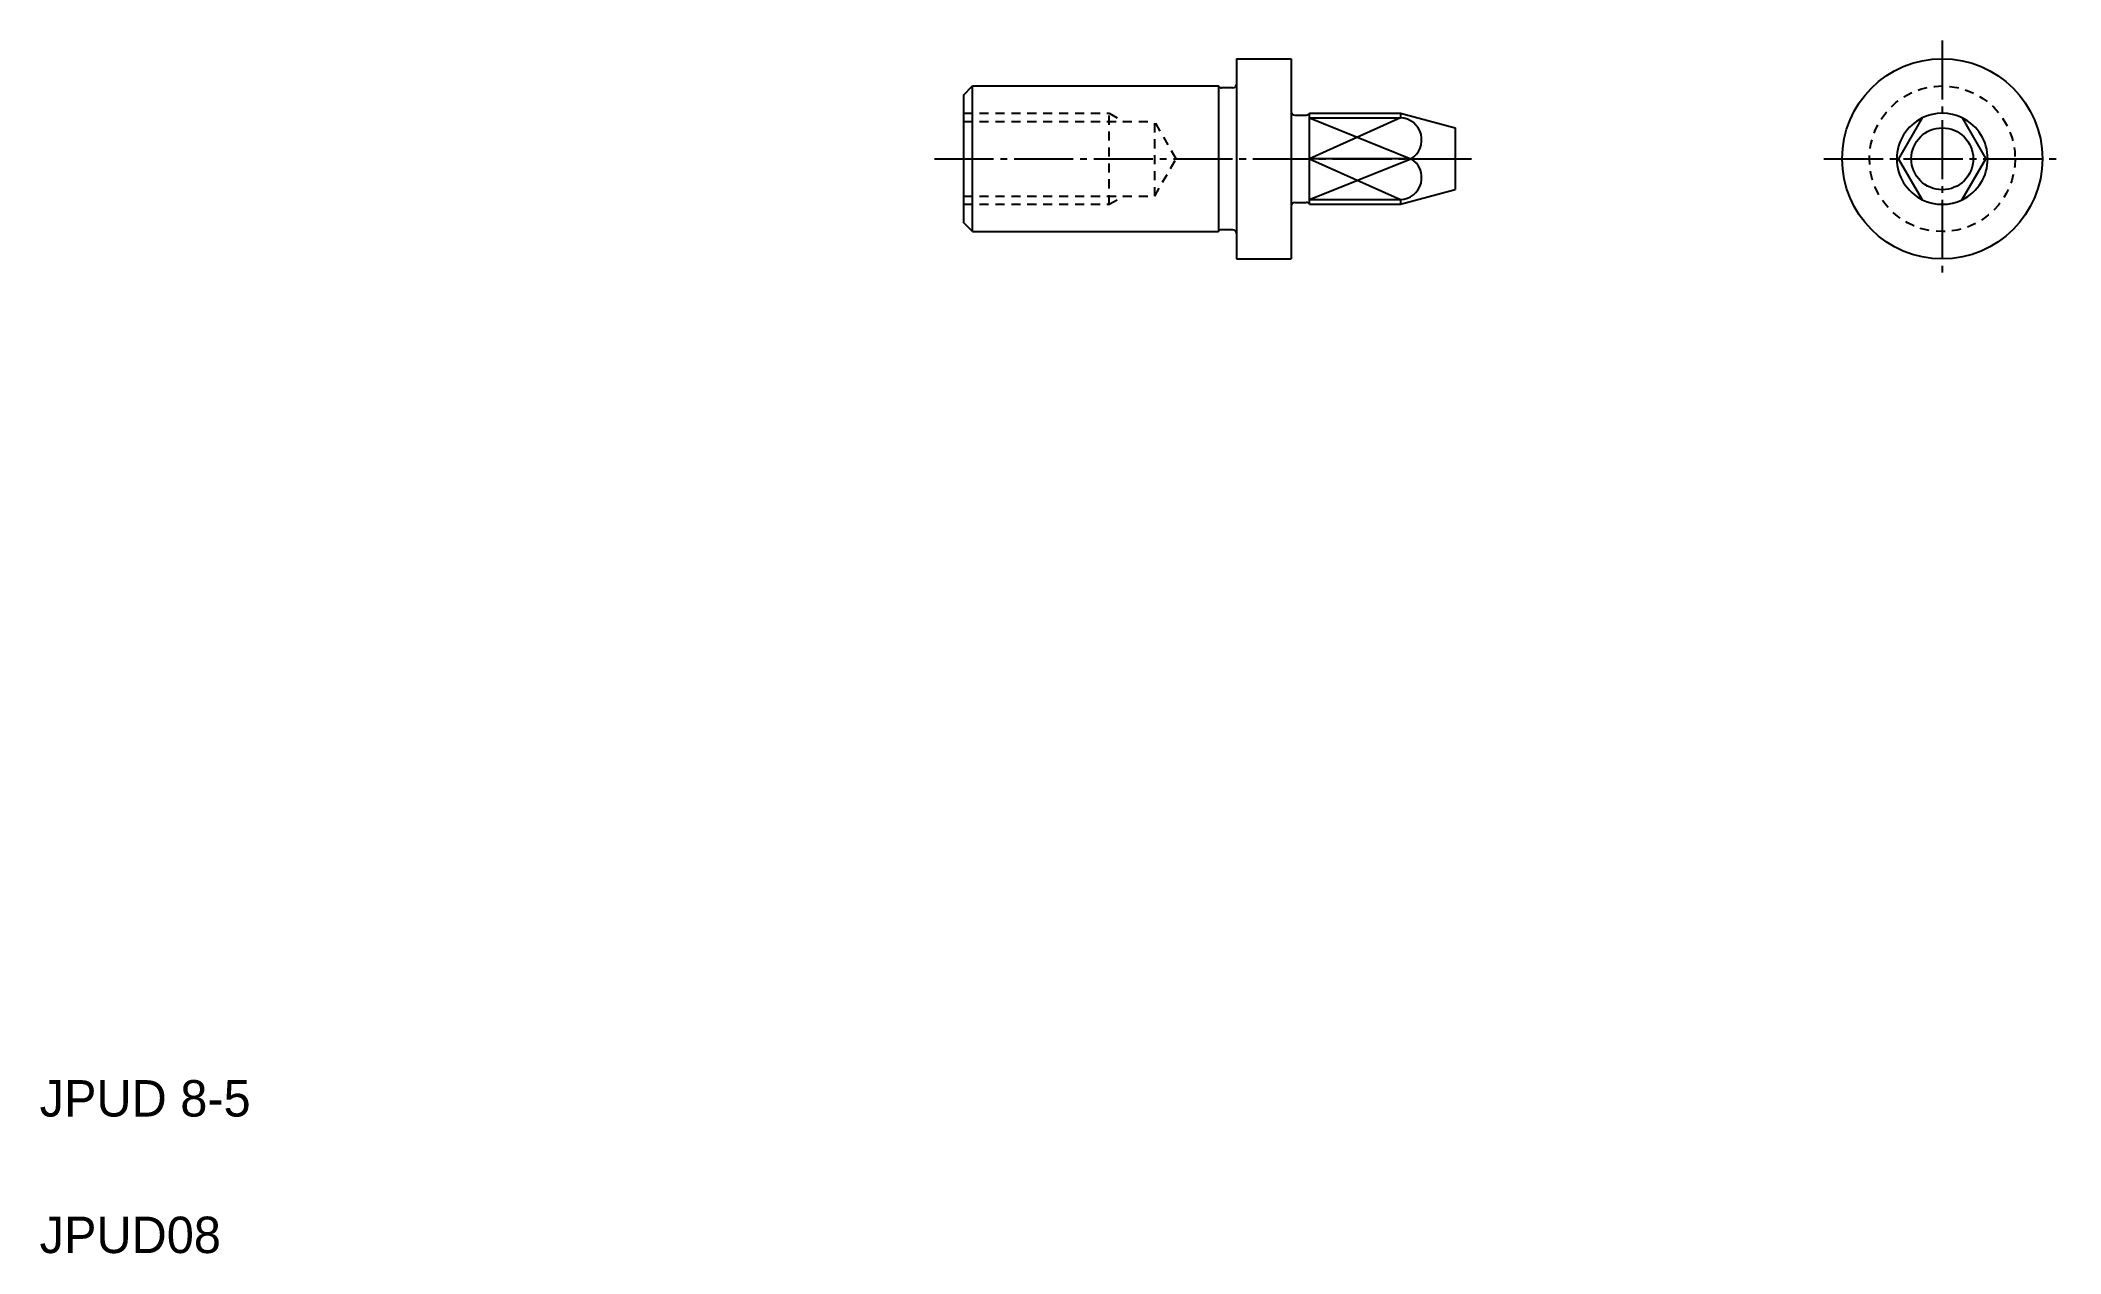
# Model space of a CAD drawing. Extents: x 5 to 116, y 5 to 72.
import ezdxf

# ---------------------------------------------------------------- set-up
doc = ezdxf.new("R2010")
doc.units = 0
doc.header["$LTSCALE"] = 0.25
for name, pattern in [('CENTER', [17.5, 13, -1.5, 1.5, -1.5]), ('DASHED', [3.5, 2, -1.5]), ('PHANTOM', [63.5, 31.75, -6.35, 6.35, -6.35, 6.35, -6.35])]:
    doc.linetypes.add(name, pattern=pattern)
doc.layers.get('0').update_dxf_attribs({"linetype": 'CONTINUOUS'})
doc.layers.add('CENTER', color=1, linetype='CENTER')
doc.styles.get("Standard").update_dxf_attribs({"font": 'txt', "height": 1.6})

msp = doc.modelspace()

# ---------------------------------------------------------------- linework, layer by layer
at = {"linetype": 'CONTINUOUS'}
for p, q in [((70.76, 70.61), (70.76, 59.61)), ((70.76, 70.61), (73.76, 70.61)), ((73.76, 70.61), (73.76, 59.61)), ((55.76, 68.61), (56.26, 69.11)), ((56.26, 61.11), (56.26, 69.11)), ((56.26, 69.11), (69.76, 69.11)), ((69.76, 69.11), (69.76, 61.11)), ((70.56, 69.01), (69.93, 69.01)), ((55.76, 68.61), (55.76, 61.61)), ((73.96, 67.51), (74.59, 67.51)), ((74.76, 62.61), (74.76, 67.61)), ((74.76, 67.61), (79.76, 67.61)), ((74.76, 67.61), (74.76, 67.61)), ((74.76, 67.36), (79.76, 67.36)), ((82.76, 66.81), (82.76, 63.42)), ((108.43, 67.36), (107.13, 65.11)), ((110.63, 67.36), (111.93, 65.11)), ((80.34, 65.11), (74.76, 65.11)), ((108.43, 62.87), (107.13, 65.11)), ((110.63, 62.87), (111.93, 65.11)), ((73.96, 62.71), (74.59, 62.71)), ((74.76, 62.87), (79.76, 62.87)), ((74.76, 62.61), (79.76, 62.61)), ((56.26, 61.11), (55.76, 61.61)), ((56.26, 61.11), (69.76, 61.11)), ((70.56, 61.21), (69.93, 61.21)), ((70.76, 59.61), (73.76, 59.61))]:
    msp.add_line(p, q, dxfattribs=at)
for p, q in [((70.76, 67.86), (70.76, 67.86)), ((79.76, 67.61), (82.76, 66.81)), ((79.76, 67.61), (79.76, 67.36)), ((70.76, 65.11), (70.76, 65.11)), ((79.76, 62.61), (82.76, 63.42)), ((79.76, 62.87), (79.76, 62.61))]:
    msp.add_line(p, q)
at = {"color": 3, "linetype": 'DASHED'}
for p, q in [((55.76, 67.61), (63.76, 67.61)), ((55.76, 67.16), (66.26, 67.16)), ((63.76, 62.61), (63.76, 67.61)), ((63.76, 67.61), (64.54, 67.16)), ((66.26, 63.06), (66.26, 67.16)), ((67.44, 65.11), (66.26, 67.16)), ((66.26, 63.06), (67.44, 65.11)), ((55.76, 63.06), (66.26, 63.06)), ((55.76, 62.61), (63.76, 62.61)), ((63.76, 62.61), (64.54, 63.06))]:
    msp.add_line(p, q, dxfattribs=at)
at = {"color": 3}
for p, q in [((74.76, 67.36), (80.34, 65.11)), ((79.76, 67.36), (74.76, 65.11)), ((74.76, 65.11), (79.76, 62.87)), ((74.76, 62.87), (80.34, 65.11))]:
    msp.add_line(p, q, dxfattribs=at)
at = {"linetype": 'CONTINUOUS'}
for radius in [5.5, 1.7]:
    msp.add_circle((109.53, 65.11), radius, dxfattribs=at)
at = {"color": 3, "linetype": 'DASHED'}
msp.add_circle((109.53, 65.11), 4, dxfattribs=at)
at = {"linetype": 'CONTINUOUS'}
for centre, radius, start, end in [((69.93, 69.21), 0.2, 210, 270), ((70.56, 69.21), 0.2, 270, 0), ((73.96, 67.71), 0.2, 180, 270), ((74.59, 67.71), 0.2, 270, 330), ((109.53, 65.11), 2.5, 63.8961, 116.1039), ((73.96, 62.51), 0.2, 90, 180), ((74.59, 62.51), 0.2, 30, 90), ((109.53, 65.11), 2.5, 243.8961, 296.1039), ((69.93, 61.01), 0.2, 90, 150), ((70.56, 61.01), 0.2, 0, 90)]:
    msp.add_arc(centre, radius, start, end, dxfattribs=at)
for centre, start, end in [((79.72, 66.15), 300.8072, 88.2118), ((79.72, 64.08), 271.7882, 59.1928)]:
    msp.add_arc(centre, 1.21, start, end)
at = {"color": 3, "linetype": 'PHANTOM'}
for start, end in [(116.1039, 243.8961), (296.1039, 63.8961)]:
    msp.add_arc((109.53, 65.11), 2.5, start, end, dxfattribs=at)
at = {"layer": 'CENTER', "color": 1, "linetype": 'CENTER'}
for p, q in [((109.53, 71.61), (109.53, 58.61)), ((54.16, 65.11), (83.66, 65.11)), ((103.03, 65.11), (116.03, 65.11))]:
    msp.add_line(p, q, dxfattribs=at)

# ---------------------------------------------------------------- texts
for s, p in [('JPUD 8-5', (5, 12.5)), ('JPUD08', (5, 5))]:
    msp.add_text(s, height=2).set_placement(p)

doc.saveas('drawing.dxf')
